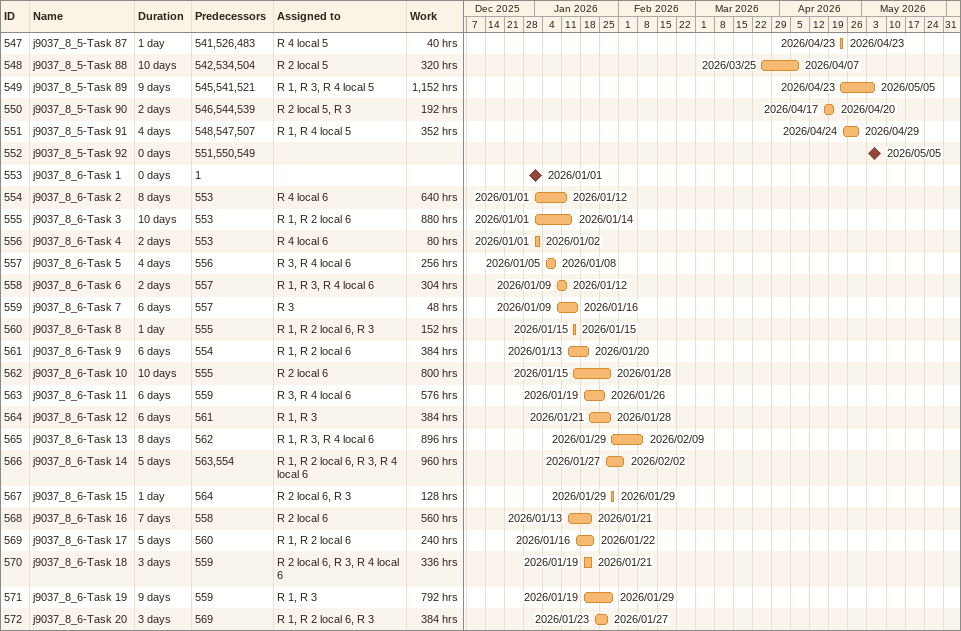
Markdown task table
| ID | Task | Duration | Start | Finish | Predecessors | Resources | Work (h) |
|---|---|---|---|---|---|---|---|
| 547 | j9037_8_5-Task 87 | 1d | 2026-04-23 | 2026-04-23 | 541, 526, 483 | R 4 local 5 | 40 |
| 548 | j9037_8_5-Task 88 | 10d | 2026-03-25 | 2026-04-07 | 542, 534, 504 | R 2 local 5 | 320 |
| 549 | j9037_8_5-Task 89 | 9d | 2026-04-23 | 2026-05-05 | 545, 541, 521 | R 1, R 3, R 4 local 5 | 1152 |
| 550 | j9037_8_5-Task 90 | 2d | 2026-04-17 | 2026-04-20 | 546, 544, 539 | R 2 local 5, R 3 | 192 |
| 551 | j9037_8_5-Task 91 | 4d | 2026-04-24 | 2026-04-29 | 548, 547, 507 | R 1, R 4 local 5 | 352 |
| 552 | j9037_8_5-Task 92 | 0d | 2026-05-05 | 2026-05-05 | 551, 550, 549 |  |  |
| 553 | j9037_8_6-Task 1 | 0d | 2026-01-01 | 2026-01-01 | 1 |  |  |
| 554 | j9037_8_6-Task 2 | 8d | 2026-01-01 | 2026-01-12 | 553 | R 4 local 6 | 640 |
| 555 | j9037_8_6-Task 3 | 10d | 2026-01-01 | 2026-01-14 | 553 | R 1, R 2 local 6 | 880 |
| 556 | j9037_8_6-Task 4 | 2d | 2026-01-01 | 2026-01-02 | 553 | R 4 local 6 | 80 |
| 557 | j9037_8_6-Task 5 | 4d | 2026-01-05 | 2026-01-08 | 556 | R 3, R 4 local 6 | 256 |
| 558 | j9037_8_6-Task 6 | 2d | 2026-01-09 | 2026-01-12 | 557 | R 1, R 3, R 4 local 6 | 304 |
| 559 | j9037_8_6-Task 7 | 6d | 2026-01-09 | 2026-01-16 | 557 | R 3 | 48 |
| 560 | j9037_8_6-Task 8 | 1d | 2026-01-15 | 2026-01-15 | 555 | R 1, R 2 local 6, R 3 | 152 |
| 561 | j9037_8_6-Task 9 | 6d | 2026-01-13 | 2026-01-20 | 554 | R 1, R 2 local 6 | 384 |
| 562 | j9037_8_6-Task 10 | 10d | 2026-01-15 | 2026-01-28 | 555 | R 2 local 6 | 800 |
| 563 | j9037_8_6-Task 11 | 6d | 2026-01-19 | 2026-01-26 | 559 | R 3, R 4 local 6 | 576 |
| 564 | j9037_8_6-Task 12 | 6d | 2026-01-21 | 2026-01-28 | 561 | R 1, R 3 | 384 |
| 565 | j9037_8_6-Task 13 | 8d | 2026-01-29 | 2026-02-09 | 562 | R 1, R 3, R 4 local 6 | 896 |
| 566 | j9037_8_6-Task 14 | 5d | 2026-01-27 | 2026-02-02 | 563, 554 | R 1, R 2 local 6, R 3, R 4 local 6 | 960 |
| 567 | j9037_8_6-Task 15 | 1d | 2026-01-29 | 2026-01-29 | 564 | R 2 local 6, R 3 | 128 |
| 568 | j9037_8_6-Task 16 | 7d | 2026-01-13 | 2026-01-21 | 558 | R 2 local 6 | 560 |
| 569 | j9037_8_6-Task 17 | 5d | 2026-01-16 | 2026-01-22 | 560 | R 1, R 2 local 6 | 240 |
| 570 | j9037_8_6-Task 18 | 3d | 2026-01-19 | 2026-01-21 | 559 | R 2 local 6, R 3, R 4 local 6 | 336 |
| 571 | j9037_8_6-Task 19 | 9d | 2026-01-19 | 2026-01-29 | 559 | R 1, R 3 | 792 |
| 572 | j9037_8_6-Task 20 | 3d | 2026-01-23 | 2026-01-27 | 569 | R 1, R 2 local 6, R 3 | 384 |
